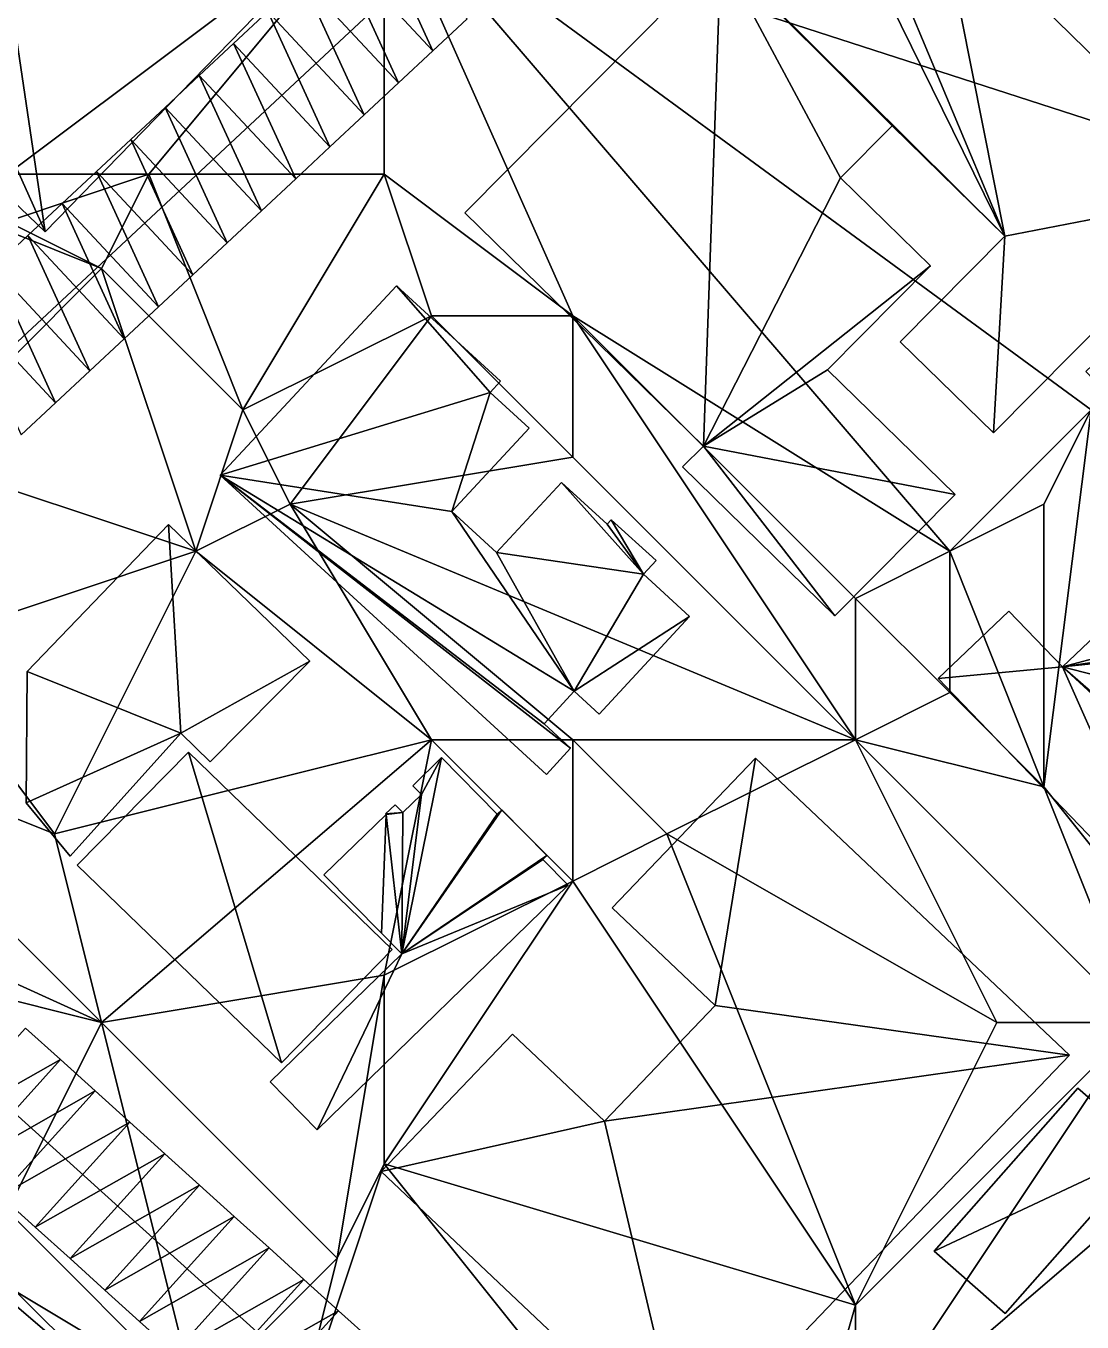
# Model space of a CAD drawing. Header units: metres. Extents: x -1103 to 901, y -902 to 905.
# Drawn here: x -905.2 to -860.4, y 173.3 to 228.3 of the extents above; entities that cross this region are included whole.
import ezdxf

# ---------------------------------------------------------------- set-up
doc = ezdxf.new("R2010")
doc.units = ezdxf.units.M
for name, color, linetype in [('OSM_BUILDING_FOOTPRINTS', 7, 'CONTINUOUS'), ('OSM_BUILDING_ROOFS', 1, 'CONTINUOUS'), ('OSM_BUILDING_WALLS', 8, 'CONTINUOUS'), ('OSM_ROAD_AXES', 2, 'CONTINUOUS'), ('OSM_ROAD_SURFACE', 9, 'CONTINUOUS'), ('OSM_TERRAIN', 3, 'CONTINUOUS')]:
    doc.layers.add(name, color=color, linetype=linetype)

msp = doc.modelspace()

# ---------------------------------------------------------------- linework, layer by layer
at = {"layer": 'OSM_BUILDING_FOOTPRINTS'}
for points in [[(-915.65, 230.362, 15.277), (-911.273, 234.863, 15.277), (-905.9, 229.71, 15.277), (-902.297, 233.415, 15.277), (-908.078, 238.966, 15.277), (-903.513, 243.655, 15.277), (-891.851, 232.464, 15.277), (-904.397, 219.558, 15.277), (-915.65, 230.362, 15.277)], [(-886.578, 220.365, 15.792), (-875.713, 231.325, 15.792), (-873.701, 229.356, 15.792), (-870.263, 232.818, 15.792), (-868.616, 231.214, 15.792), (-866.439, 233.415, 15.792), (-854.003, 221.239, 15.792), (-864.139, 211.021, 15.792), (-868.096, 214.891, 15.792), (-863.653, 219.381, 15.792), (-868.439, 224.059, 15.792), (-870.628, 221.847, 15.792), (-866.814, 218.121, 15.792), (-871.18, 213.708, 15.792), (-865.764, 208.411, 15.792), (-870.871, 203.257, 15.792), (-877.337, 209.583, 15.792), (-876.453, 210.468, 15.792), (-886.578, 220.365, 15.792)], [(-860.226, 213.631, 15.854), (-853.141, 220.355, 15.854), (-836.615, 203.18, 15.854), (-843.347, 196.788, 15.854), (-849.194, 202.859, 15.854), (-849.802, 202.284, 15.854), (-843.457, 195.693, 15.854), (-846.53, 192.785, 15.854), (-852.311, 198.801, 15.854), (-855.307, 195.958, 15.854), (-852.753, 193.293, 15.854), (-856.257, 189.953, 15.854), (-866.493, 200.603, 15.854), (-863.487, 203.456, 15.854), (-861.21, 201.09, 15.854), (-859.817, 202.417, 15.854), (-859.087, 201.654, 15.854), (-856.346, 204.242, 15.854), (-855.484, 203.346, 15.854), (-852.787, 205.901, 15.854), (-860.226, 213.631, 15.854)], [(-896.969, 209.229, 14.848), (-889.485, 217.269, 14.848), (-885.064, 213.221, 14.848), (-885.506, 212.746, 14.848), (-883.848, 211.219, 14.848), (-887.131, 207.681, 14.848), (-885.241, 205.944, 14.848), (-882.477, 208.919, 14.848), (-880.543, 207.15, 14.848), (-880.366, 207.338, 14.848), (-878.465, 205.602, 14.848), (-878.995, 205.026, 14.848), (-877.039, 203.224, 14.848), (-880.885, 199.088, 14.848), (-881.935, 200.061, 14.848), (-883.218, 198.679, 14.848), (-882.09, 197.639, 14.848), (-883.118, 196.522, 14.848), (-896.969, 209.229, 14.848)], [(-898.638, 198.28, 14.371), (-903.335, 193.06, 14.371), (-905.203, 195.316, 14.371), (-905.159, 200.901, 14.371), (-899.168, 207.138, 14.371), (-893.166, 201.333, 14.371), (-897.4, 197.064, 14.371), (-898.638, 198.28, 14.371)], [(-903.037, 192.673, 14.187), (-898.317, 197.473, 14.187), (-889.662, 189.101, 14.187), (-894.371, 184.291, 14.187), (-903.037, 192.673, 14.187)], [(-892.569, 192.264, 14.227), (-889.927, 194.83, 14.227), (-889.949, 194.852, 14.227), (-889.54, 195.239, 14.227), (-889.209, 194.907, 14.227), (-888.424, 195.681, 14.227), (-888.789, 196.046, 14.227), (-887.573, 197.241, 14.227), (-885.207, 194.841, 14.227), (-885.008, 195.018, 14.227), (-883.096, 193.083, 14.227), (-883.273, 192.917, 14.227), (-882.201, 191.822, 14.227), (-892.845, 181.448, 14.227), (-894.846, 183.472, 14.227), (-889.253, 188.913, 14.227), (-890.115, 189.787, 14.227), (-892.569, 192.264, 14.227)], [(-880.332, 190.86, 14.688), (-874.242, 197.219, 14.688), (-860.911, 184.612, 14.688), (-877.292, 167.525, 14.688), (-890.137, 179.679, 14.688), (-884.555, 185.507, 14.688), (-880.653, 181.814, 14.688), (-875.955, 186.724, 14.688), (-880.332, 190.86, 14.688)], [(-860.557, 183.207, 15.426), (-857.528, 180.575, 15.426), (-863.641, 173.652, 15.426), (-866.659, 176.284, 15.426), (-860.557, 183.207, 15.426)], [(-914.555, 171.418, 14.717), (-908.497, 177.412, 14.717), (-899.831, 168.786, 14.717), (-913.261, 155.482, 14.717), (-916.444, 158.644, 14.717), (-918.091, 157.019, 14.717), (-922.845, 161.752, 14.717), (-918.567, 165.988, 14.717), (-919.297, 166.717, 14.717), (-914.555, 171.418, 14.717)]]:
    msp.add_polyline3d(points, close=True, dxfattribs=at)
at = {"layer": 'OSM_BUILDING_ROOFS'}
for points in [[(-911.273, 234.863, 26.877), (-915.65, 230.362, 26.877), (-904.397, 219.558, 26.877)], [(-905.9, 229.71, 26.877), (-911.273, 234.863, 26.877), (-904.397, 219.558, 26.877)], [(-863.653, 219.381, 30.592), (-866.439, 233.415, 30.592), (-868.616, 231.214, 30.592)], [(-863.653, 219.381, 30.592), (-854.003, 221.239, 30.592), (-866.439, 233.415, 30.592)], [(-863.653, 219.381, 30.592), (-870.263, 232.818, 30.592), (-873.701, 229.356, 30.592)], [(-863.653, 219.381, 30.592), (-868.616, 231.214, 30.592), (-870.263, 232.818, 30.592)], [(-905.9, 229.71, 26.877), (-904.397, 219.558, 26.877), (-891.851, 232.464, 26.877)], [(-875.713, 231.325, 30.592), (-886.578, 220.365, 30.592), (-876.453, 210.468, 30.592)], [(-875.713, 231.325, 30.592), (-876.453, 210.468, 30.592), (-870.628, 221.847, 30.592)], [(-863.653, 219.381, 30.592), (-873.701, 229.356, 30.592), (-875.713, 231.325, 30.592)], [(-875.713, 231.325, 30.592), (-870.628, 221.847, 30.592), (-868.439, 224.059, 30.592)], [(-875.713, 231.325, 30.592), (-868.439, 224.059, 30.592), (-863.653, 219.381, 30.592)], [(-876.453, 210.468, 30.592), (-866.814, 218.121, 30.592), (-870.628, 221.847, 30.592)], [(-863.653, 219.381, 30.592), (-864.139, 211.021, 30.592), (-854.003, 221.239, 30.592)], [(-863.653, 219.381, 30.592), (-868.096, 214.891, 30.592), (-864.139, 211.021, 30.592)], [(-876.453, 210.468, 30.592), (-871.18, 213.708, 30.592), (-866.814, 218.121, 30.592)], [(-885.506, 212.746, 29.648), (-889.485, 217.269, 29.648), (-896.969, 209.229, 29.648)], [(-885.506, 212.746, 29.648), (-885.064, 213.221, 29.648), (-889.485, 217.269, 29.648)], [(-876.453, 210.468, 30.592), (-865.764, 208.411, 30.592), (-871.18, 213.708, 30.592)], [(-887.131, 207.681, 29.648), (-885.506, 212.746, 29.648), (-896.969, 209.229, 29.648)], [(-887.131, 207.681, 29.648), (-883.848, 211.219, 29.648), (-885.506, 212.746, 29.648)], [(-876.453, 210.468, 30.592), (-877.337, 209.583, 30.592), (-870.871, 203.257, 30.592)], [(-876.453, 210.468, 30.592), (-870.871, 203.257, 30.592), (-865.764, 208.411, 30.592)], [(-896.969, 209.229, 29.648), (-883.118, 196.522, 29.648), (-882.09, 197.639, 29.648)], [(-896.969, 209.229, 29.648), (-882.09, 197.639, 29.648), (-883.218, 198.679, 29.648)], [(-896.969, 209.229, 29.648), (-883.218, 198.679, 29.648), (-881.935, 200.061, 29.648)], [(-887.131, 207.681, 29.648), (-896.969, 209.229, 29.648), (-881.935, 200.061, 29.648)], [(-878.995, 205.026, 29.648), (-882.477, 208.919, 29.648), (-885.241, 205.944, 29.648)], [(-878.995, 205.026, 29.648), (-880.543, 207.15, 29.648), (-882.477, 208.919, 29.648)], [(-881.935, 200.061, 29.648), (-885.241, 205.944, 29.648), (-887.131, 207.681, 29.648)], [(-898.638, 198.28, 24.371), (-899.168, 207.138, 24.371), (-905.159, 200.901, 24.371)], [(-898.638, 198.28, 24.371), (-893.166, 201.333, 24.371), (-899.168, 207.138, 24.371)], [(-878.995, 205.026, 29.648), (-880.366, 207.338, 29.648), (-880.543, 207.15, 29.648)], [(-878.995, 205.026, 29.648), (-878.465, 205.602, 29.648), (-880.366, 207.338, 29.648)], [(-881.935, 200.061, 29.648), (-878.995, 205.026, 29.648), (-885.241, 205.944, 29.648)], [(-881.935, 200.061, 29.648), (-877.039, 203.224, 29.648), (-878.995, 205.026, 29.648)], [(-881.935, 200.061, 29.648), (-880.885, 199.088, 29.648), (-877.039, 203.224, 29.648)], [(-861.21, 201.09, 33.854), (-863.487, 203.456, 33.854), (-866.493, 200.603, 33.854)], [(-849.194, 202.859, 33.854), (-859.087, 201.654, 33.854), (-861.21, 201.09, 33.854)], [(-861.21, 201.09, 33.854), (-849.802, 202.284, 33.854), (-849.194, 202.859, 33.854)], [(-859.087, 201.654, 33.854), (-859.817, 202.417, 33.854), (-861.21, 201.09, 33.854)], [(-861.21, 201.09, 33.854), (-852.311, 198.801, 33.854), (-849.802, 202.284, 33.854)], [(-898.638, 198.28, 24.371), (-905.159, 200.901, 24.371), (-905.203, 195.316, 24.371)], [(-898.638, 198.28, 24.371), (-897.4, 197.064, 24.371), (-893.166, 201.333, 24.371)], [(-861.21, 201.09, 33.854), (-866.493, 200.603, 33.854), (-856.257, 189.953, 33.854)], [(-861.21, 201.09, 33.854), (-856.257, 189.953, 33.854), (-852.753, 193.293, 33.854)], [(-861.21, 201.09, 33.854), (-852.753, 193.293, 33.854), (-855.307, 195.958, 33.854)], [(-861.21, 201.09, 33.854), (-855.307, 195.958, 33.854), (-852.311, 198.801, 33.854)], [(-898.638, 198.28, 24.371), (-905.203, 195.316, 24.371), (-903.335, 193.06, 24.371)], [(-898.317, 197.473, 24.187), (-903.037, 192.673, 24.187), (-894.371, 184.291, 24.187)], [(-898.317, 197.473, 24.187), (-894.371, 184.291, 24.187), (-889.662, 189.101, 24.187)], [(-889.253, 188.913, 24.227), (-885.207, 194.841, 24.227), (-887.573, 197.241, 24.227)], [(-889.253, 188.913, 24.227), (-887.573, 197.241, 24.227), (-888.424, 195.681, 24.227)], [(-887.573, 197.241, 24.227), (-888.789, 196.046, 24.227), (-888.424, 195.681, 24.227)], [(-874.242, 197.219, 29.488), (-880.332, 190.86, 29.488), (-875.955, 186.724, 29.488)], [(-860.911, 184.612, 29.488), (-874.242, 197.219, 29.488), (-875.955, 186.724, 29.488)], [(-889.253, 188.913, 24.227), (-888.424, 195.681, 24.227), (-889.209, 194.907, 24.227)], [(-889.927, 194.83, 24.227), (-892.569, 192.264, 24.227), (-890.115, 189.787, 24.227)], [(-889.927, 194.83, 24.227), (-890.115, 189.787, 24.227), (-889.253, 188.913, 24.227)], [(-889.209, 194.907, 24.227), (-889.54, 195.239, 24.227), (-889.949, 194.852, 24.227)], [(-889.209, 194.907, 24.227), (-889.949, 194.852, 24.227), (-889.927, 194.83, 24.227)], [(-889.209, 194.907, 24.227), (-889.927, 194.83, 24.227), (-889.253, 188.913, 24.227)], [(-889.253, 188.913, 24.227), (-883.096, 193.083, 24.227), (-885.008, 195.018, 24.227)], [(-889.253, 188.913, 24.227), (-885.008, 195.018, 24.227), (-885.207, 194.841, 24.227)], [(-889.253, 188.913, 24.227), (-883.273, 192.917, 24.227), (-883.096, 193.083, 24.227)], [(-889.253, 188.913, 24.227), (-882.201, 191.822, 24.227), (-883.273, 192.917, 24.227)], [(-889.253, 188.913, 24.227), (-892.845, 181.448, 24.227), (-882.201, 191.822, 24.227)], [(-889.253, 188.913, 24.227), (-894.846, 183.472, 24.227), (-892.845, 181.448, 24.227)], [(-860.911, 184.612, 29.488), (-875.955, 186.724, 29.488), (-880.653, 181.814, 29.488)], [(-880.653, 181.814, 29.488), (-884.555, 185.507, 29.488), (-890.137, 179.679, 29.488)], [(-880.653, 181.814, 29.488), (-877.292, 167.525, 29.488), (-860.911, 184.612, 29.488)], [(-857.528, 180.575, 25.426), (-860.557, 183.207, 25.426), (-866.659, 176.284, 25.426)], [(-880.653, 181.814, 29.488), (-890.137, 179.679, 29.488), (-877.292, 167.525, 29.488)], [(-857.528, 180.575, 25.426), (-866.659, 176.284, 25.426), (-863.641, 173.652, 25.426)], [(-918.567, 165.988, 23.117), (-899.831, 168.786, 23.117), (-908.497, 177.412, 23.117)]]:
    msp.add_3dface(points, dxfattribs=at)
at = {"layer": 'OSM_BUILDING_WALLS'}
for points in [[(-854.003, 221.239, 15.792), (-866.439, 233.415, 15.792), (-866.439, 233.415, 30.592)], [(-854.003, 221.239, 15.792), (-866.439, 233.415, 30.592), (-854.003, 221.239, 30.592)], [(-904.397, 219.558, 15.277), (-891.851, 232.464, 15.277), (-891.851, 232.464, 26.877)], [(-904.397, 219.558, 15.277), (-891.851, 232.464, 26.877), (-904.397, 219.558, 26.877)], [(-875.713, 231.325, 15.792), (-886.578, 220.365, 15.792), (-886.578, 220.365, 30.592)], [(-875.713, 231.325, 15.792), (-886.578, 220.365, 30.592), (-875.713, 231.325, 30.592)], [(-915.65, 230.362, 15.277), (-904.397, 219.558, 15.277), (-904.397, 219.558, 26.877)], [(-915.65, 230.362, 15.277), (-904.397, 219.558, 26.877), (-915.65, 230.362, 26.877)], [(-870.628, 221.847, 15.792), (-868.439, 224.059, 15.792), (-868.439, 224.059, 30.592)], [(-870.628, 221.847, 15.792), (-868.439, 224.059, 30.592), (-870.628, 221.847, 30.592)], [(-868.439, 224.059, 15.792), (-863.653, 219.381, 15.792), (-863.653, 219.381, 30.592)], [(-868.439, 224.059, 15.792), (-863.653, 219.381, 30.592), (-868.439, 224.059, 30.592)], [(-866.814, 218.121, 15.792), (-870.628, 221.847, 15.792), (-870.628, 221.847, 30.592)], [(-866.814, 218.121, 15.792), (-870.628, 221.847, 30.592), (-866.814, 218.121, 30.592)], [(-864.139, 211.021, 15.792), (-854.003, 221.239, 15.792), (-854.003, 221.239, 30.592)], [(-864.139, 211.021, 15.792), (-854.003, 221.239, 30.592), (-864.139, 211.021, 30.592)], [(-886.578, 220.365, 15.792), (-876.453, 210.468, 15.792), (-876.453, 210.468, 30.592)], [(-886.578, 220.365, 15.792), (-876.453, 210.468, 30.592), (-886.578, 220.365, 30.592)], [(-863.653, 219.381, 15.792), (-868.096, 214.891, 15.792), (-868.096, 214.891, 30.592)], [(-863.653, 219.381, 15.792), (-868.096, 214.891, 30.592), (-863.653, 219.381, 30.592)], [(-871.18, 213.708, 15.792), (-866.814, 218.121, 15.792), (-866.814, 218.121, 30.592)], [(-871.18, 213.708, 15.792), (-866.814, 218.121, 30.592), (-871.18, 213.708, 30.592)], [(-889.485, 217.269, 14.848), (-896.969, 209.229, 14.848), (-896.969, 209.229, 29.648)], [(-889.485, 217.269, 14.848), (-896.969, 209.229, 29.648), (-889.485, 217.269, 29.648)], [(-885.064, 213.221, 14.848), (-889.485, 217.269, 14.848), (-889.485, 217.269, 29.648)], [(-885.064, 213.221, 14.848), (-889.485, 217.269, 29.648), (-885.064, 213.221, 29.648)], [(-868.096, 214.891, 15.792), (-864.139, 211.021, 15.792), (-864.139, 211.021, 30.592)], [(-868.096, 214.891, 15.792), (-864.139, 211.021, 30.592), (-868.096, 214.891, 30.592)], [(-865.764, 208.411, 15.792), (-871.18, 213.708, 15.792), (-871.18, 213.708, 30.592)], [(-865.764, 208.411, 15.792), (-871.18, 213.708, 30.592), (-865.764, 208.411, 30.592)], [(-885.506, 212.746, 14.848), (-885.064, 213.221, 14.848), (-885.064, 213.221, 29.648)], [(-885.506, 212.746, 14.848), (-885.064, 213.221, 29.648), (-885.506, 212.746, 29.648)], [(-883.848, 211.219, 14.848), (-885.506, 212.746, 14.848), (-885.506, 212.746, 29.648)], [(-883.848, 211.219, 14.848), (-885.506, 212.746, 29.648), (-883.848, 211.219, 29.648)], [(-887.131, 207.681, 14.848), (-883.848, 211.219, 14.848), (-883.848, 211.219, 29.648)], [(-887.131, 207.681, 14.848), (-883.848, 211.219, 29.648), (-887.131, 207.681, 29.648)], [(-876.453, 210.468, 15.792), (-877.337, 209.583, 15.792), (-877.337, 209.583, 30.592)], [(-876.453, 210.468, 15.792), (-877.337, 209.583, 30.592), (-876.453, 210.468, 30.592)], [(-896.969, 209.229, 14.848), (-883.118, 196.522, 14.848), (-883.118, 196.522, 29.648)], [(-896.969, 209.229, 14.848), (-883.118, 196.522, 29.648), (-896.969, 209.229, 29.648)], [(-877.337, 209.583, 15.792), (-870.871, 203.257, 15.792), (-870.871, 203.257, 30.592)], [(-877.337, 209.583, 15.792), (-870.871, 203.257, 30.592), (-877.337, 209.583, 30.592)], [(-882.477, 208.919, 14.848), (-885.241, 205.944, 14.848), (-885.241, 205.944, 29.648)], [(-882.477, 208.919, 14.848), (-885.241, 205.944, 29.648), (-882.477, 208.919, 29.648)], [(-880.543, 207.15, 14.848), (-882.477, 208.919, 14.848), (-882.477, 208.919, 29.648)], [(-880.543, 207.15, 14.848), (-882.477, 208.919, 29.648), (-880.543, 207.15, 29.648)], [(-870.871, 203.257, 15.792), (-865.764, 208.411, 15.792), (-865.764, 208.411, 30.592)], [(-870.871, 203.257, 15.792), (-865.764, 208.411, 30.592), (-870.871, 203.257, 30.592)], [(-885.241, 205.944, 14.848), (-887.131, 207.681, 14.848), (-887.131, 207.681, 29.648)], [(-885.241, 205.944, 14.848), (-887.131, 207.681, 29.648), (-885.241, 205.944, 29.648)], [(-899.168, 207.138, 14.371), (-905.159, 200.901, 14.371), (-905.159, 200.901, 24.371)], [(-899.168, 207.138, 14.371), (-905.159, 200.901, 24.371), (-899.168, 207.138, 24.371)], [(-893.166, 201.333, 14.371), (-899.168, 207.138, 14.371), (-899.168, 207.138, 24.371)], [(-893.166, 201.333, 14.371), (-899.168, 207.138, 24.371), (-893.166, 201.333, 24.371)], [(-880.366, 207.338, 14.848), (-880.543, 207.15, 14.848), (-880.543, 207.15, 29.648)], [(-880.366, 207.338, 14.848), (-880.543, 207.15, 29.648), (-880.366, 207.338, 29.648)], [(-878.465, 205.602, 14.848), (-880.366, 207.338, 14.848), (-880.366, 207.338, 29.648)], [(-878.465, 205.602, 14.848), (-880.366, 207.338, 29.648), (-878.465, 205.602, 29.648)], [(-878.995, 205.026, 14.848), (-878.465, 205.602, 14.848), (-878.465, 205.602, 29.648)], [(-878.995, 205.026, 14.848), (-878.465, 205.602, 29.648), (-878.995, 205.026, 29.648)], [(-877.039, 203.224, 14.848), (-878.995, 205.026, 14.848), (-878.995, 205.026, 29.648)], [(-877.039, 203.224, 14.848), (-878.995, 205.026, 29.648), (-877.039, 203.224, 29.648)], [(-880.885, 199.088, 14.848), (-877.039, 203.224, 14.848), (-877.039, 203.224, 29.648)], [(-880.885, 199.088, 14.848), (-877.039, 203.224, 29.648), (-880.885, 199.088, 29.648)], [(-863.487, 203.456, 15.854), (-866.493, 200.603, 15.854), (-866.493, 200.603, 33.854)], [(-863.487, 203.456, 15.854), (-866.493, 200.603, 33.854), (-863.487, 203.456, 33.854)], [(-861.21, 201.09, 15.854), (-863.487, 203.456, 15.854), (-863.487, 203.456, 33.854)], [(-861.21, 201.09, 15.854), (-863.487, 203.456, 33.854), (-861.21, 201.09, 33.854)], [(-859.817, 202.417, 15.854), (-861.21, 201.09, 15.854), (-861.21, 201.09, 33.854)], [(-859.817, 202.417, 15.854), (-861.21, 201.09, 33.854), (-859.817, 202.417, 33.854)], [(-905.159, 200.901, 14.371), (-905.203, 195.316, 14.371), (-905.203, 195.316, 24.371)], [(-905.159, 200.901, 14.371), (-905.203, 195.316, 24.371), (-905.159, 200.901, 24.371)], [(-897.4, 197.064, 14.371), (-893.166, 201.333, 14.371), (-893.166, 201.333, 24.371)], [(-897.4, 197.064, 14.371), (-893.166, 201.333, 24.371), (-897.4, 197.064, 24.371)], [(-866.493, 200.603, 15.854), (-856.257, 189.953, 15.854), (-856.257, 189.953, 33.854)], [(-866.493, 200.603, 15.854), (-856.257, 189.953, 33.854), (-866.493, 200.603, 33.854)], [(-883.218, 198.679, 14.848), (-881.935, 200.061, 14.848), (-881.935, 200.061, 29.648)], [(-883.218, 198.679, 14.848), (-881.935, 200.061, 29.648), (-883.218, 198.679, 29.648)], [(-881.935, 200.061, 14.848), (-880.885, 199.088, 14.848), (-880.885, 199.088, 29.648)], [(-881.935, 200.061, 14.848), (-880.885, 199.088, 29.648), (-881.935, 200.061, 29.648)], [(-882.09, 197.639, 14.848), (-883.218, 198.679, 14.848), (-883.218, 198.679, 29.648)], [(-882.09, 197.639, 14.848), (-883.218, 198.679, 29.648), (-882.09, 197.639, 29.648)], [(-903.335, 193.06, 14.371), (-898.638, 198.28, 14.371), (-898.638, 198.28, 24.371)], [(-903.335, 193.06, 14.371), (-898.638, 198.28, 24.371), (-903.335, 193.06, 24.371)], [(-898.638, 198.28, 14.371), (-897.4, 197.064, 14.371), (-897.4, 197.064, 24.371)], [(-898.638, 198.28, 14.371), (-897.4, 197.064, 24.371), (-898.638, 198.28, 24.371)], [(-883.118, 196.522, 14.848), (-882.09, 197.639, 14.848), (-882.09, 197.639, 29.648)], [(-883.118, 196.522, 14.848), (-882.09, 197.639, 29.648), (-883.118, 196.522, 29.648)], [(-898.317, 197.473, 14.187), (-903.037, 192.673, 14.187), (-903.037, 192.673, 24.187)], [(-898.317, 197.473, 14.187), (-903.037, 192.673, 24.187), (-898.317, 197.473, 24.187)], [(-889.662, 189.101, 14.187), (-898.317, 197.473, 14.187), (-898.317, 197.473, 24.187)], [(-889.662, 189.101, 14.187), (-898.317, 197.473, 24.187), (-889.662, 189.101, 24.187)], [(-887.573, 197.241, 14.227), (-888.789, 196.046, 14.227), (-888.789, 196.046, 24.227)], [(-887.573, 197.241, 14.227), (-888.789, 196.046, 24.227), (-887.573, 197.241, 24.227)], [(-885.207, 194.841, 14.227), (-887.573, 197.241, 14.227), (-887.573, 197.241, 24.227)], [(-885.207, 194.841, 14.227), (-887.573, 197.241, 24.227), (-885.207, 194.841, 24.227)], [(-874.242, 197.219, 14.688), (-880.332, 190.86, 14.688), (-880.332, 190.86, 29.488)], [(-874.242, 197.219, 14.688), (-880.332, 190.86, 29.488), (-874.242, 197.219, 29.488)], [(-860.911, 184.612, 14.688), (-874.242, 197.219, 14.688), (-874.242, 197.219, 29.488)], [(-860.911, 184.612, 14.688), (-874.242, 197.219, 29.488), (-860.911, 184.612, 29.488)], [(-888.789, 196.046, 14.227), (-888.424, 195.681, 14.227), (-888.424, 195.681, 24.227)], [(-888.789, 196.046, 14.227), (-888.424, 195.681, 24.227), (-888.789, 196.046, 24.227)], [(-905.203, 195.316, 14.371), (-903.335, 193.06, 14.371), (-903.335, 193.06, 24.371)], [(-905.203, 195.316, 14.371), (-903.335, 193.06, 24.371), (-905.203, 195.316, 24.371)], [(-888.424, 195.681, 14.227), (-889.209, 194.907, 14.227), (-889.209, 194.907, 24.227)], [(-888.424, 195.681, 14.227), (-889.209, 194.907, 24.227), (-888.424, 195.681, 24.227)], [(-889.927, 194.83, 14.227), (-892.569, 192.264, 14.227), (-892.569, 192.264, 24.227)], [(-889.927, 194.83, 14.227), (-892.569, 192.264, 24.227), (-889.927, 194.83, 24.227)], [(-889.54, 195.239, 14.227), (-889.949, 194.852, 14.227), (-889.949, 194.852, 24.227)], [(-889.54, 195.239, 14.227), (-889.949, 194.852, 24.227), (-889.54, 195.239, 24.227)], [(-889.949, 194.852, 14.227), (-889.927, 194.83, 14.227), (-889.927, 194.83, 24.227)], [(-889.949, 194.852, 14.227), (-889.927, 194.83, 24.227), (-889.949, 194.852, 24.227)], [(-889.209, 194.907, 14.227), (-889.54, 195.239, 14.227), (-889.54, 195.239, 24.227)], [(-889.209, 194.907, 14.227), (-889.54, 195.239, 24.227), (-889.209, 194.907, 24.227)], [(-885.008, 195.018, 14.227), (-885.207, 194.841, 14.227), (-885.207, 194.841, 24.227)], [(-885.008, 195.018, 14.227), (-885.207, 194.841, 24.227), (-885.008, 195.018, 24.227)], [(-883.096, 193.083, 14.227), (-885.008, 195.018, 14.227), (-885.008, 195.018, 24.227)], [(-883.096, 193.083, 14.227), (-885.008, 195.018, 24.227), (-883.096, 193.083, 24.227)], [(-903.037, 192.673, 14.187), (-894.371, 184.291, 14.187), (-894.371, 184.291, 24.187)], [(-903.037, 192.673, 14.187), (-894.371, 184.291, 24.187), (-903.037, 192.673, 24.187)], [(-883.273, 192.917, 14.227), (-883.096, 193.083, 14.227), (-883.096, 193.083, 24.227)], [(-883.273, 192.917, 14.227), (-883.096, 193.083, 24.227), (-883.273, 192.917, 24.227)], [(-882.201, 191.822, 14.227), (-883.273, 192.917, 14.227), (-883.273, 192.917, 24.227)], [(-882.201, 191.822, 14.227), (-883.273, 192.917, 24.227), (-882.201, 191.822, 24.227)], [(-892.569, 192.264, 14.227), (-890.115, 189.787, 14.227), (-890.115, 189.787, 24.227)], [(-892.569, 192.264, 14.227), (-890.115, 189.787, 24.227), (-892.569, 192.264, 24.227)], [(-892.845, 181.448, 14.227), (-882.201, 191.822, 14.227), (-882.201, 191.822, 24.227)], [(-892.845, 181.448, 14.227), (-882.201, 191.822, 24.227), (-892.845, 181.448, 24.227)], [(-880.332, 190.86, 14.688), (-875.955, 186.724, 14.688), (-875.955, 186.724, 29.488)], [(-880.332, 190.86, 14.688), (-875.955, 186.724, 29.488), (-880.332, 190.86, 29.488)], [(-890.115, 189.787, 14.227), (-889.253, 188.913, 14.227), (-889.253, 188.913, 24.227)], [(-890.115, 189.787, 14.227), (-889.253, 188.913, 24.227), (-890.115, 189.787, 24.227)], [(-889.253, 188.913, 14.227), (-894.846, 183.472, 14.227), (-894.846, 183.472, 24.227)], [(-889.253, 188.913, 14.227), (-894.846, 183.472, 24.227), (-889.253, 188.913, 24.227)], [(-894.371, 184.291, 14.187), (-889.662, 189.101, 14.187), (-889.662, 189.101, 24.187)], [(-894.371, 184.291, 14.187), (-889.662, 189.101, 24.187), (-894.371, 184.291, 24.187)], [(-875.955, 186.724, 14.688), (-880.653, 181.814, 14.688), (-880.653, 181.814, 29.488)], [(-875.955, 186.724, 14.688), (-880.653, 181.814, 29.488), (-875.955, 186.724, 29.488)], [(-884.555, 185.507, 14.688), (-890.137, 179.679, 14.688), (-890.137, 179.679, 29.488)], [(-884.555, 185.507, 14.688), (-890.137, 179.679, 29.488), (-884.555, 185.507, 29.488)], [(-880.653, 181.814, 14.688), (-884.555, 185.507, 14.688), (-884.555, 185.507, 29.488)], [(-880.653, 181.814, 14.688), (-884.555, 185.507, 29.488), (-880.653, 181.814, 29.488)], [(-877.292, 167.525, 14.688), (-860.911, 184.612, 14.688), (-860.911, 184.612, 29.488)], [(-877.292, 167.525, 14.688), (-860.911, 184.612, 29.488), (-877.292, 167.525, 29.488)], [(-894.846, 183.472, 14.227), (-892.845, 181.448, 14.227), (-892.845, 181.448, 24.227)], [(-894.846, 183.472, 14.227), (-892.845, 181.448, 24.227), (-894.846, 183.472, 24.227)], [(-860.557, 183.207, 15.426), (-866.659, 176.284, 15.426), (-866.659, 176.284, 25.426)], [(-860.557, 183.207, 15.426), (-866.659, 176.284, 25.426), (-860.557, 183.207, 25.426)], [(-857.528, 180.575, 15.426), (-860.557, 183.207, 15.426), (-860.557, 183.207, 25.426)], [(-857.528, 180.575, 15.426), (-860.557, 183.207, 25.426), (-857.528, 180.575, 25.426)], [(-863.641, 173.652, 15.426), (-857.528, 180.575, 15.426), (-857.528, 180.575, 25.426)], [(-863.641, 173.652, 15.426), (-857.528, 180.575, 25.426), (-863.641, 173.652, 25.426)], [(-890.137, 179.679, 14.688), (-877.292, 167.525, 14.688), (-877.292, 167.525, 29.488)], [(-890.137, 179.679, 14.688), (-877.292, 167.525, 29.488), (-890.137, 179.679, 29.488)], [(-899.831, 168.786, 14.717), (-908.497, 177.412, 14.717), (-908.497, 177.412, 23.117)], [(-899.831, 168.786, 14.717), (-908.497, 177.412, 23.117), (-899.831, 168.786, 23.117)], [(-866.659, 176.284, 15.426), (-863.641, 173.652, 15.426), (-863.641, 173.652, 25.426)], [(-866.659, 176.284, 15.426), (-863.641, 173.652, 25.426), (-866.659, 176.284, 25.426)]]:
    msp.add_3dface(points, dxfattribs=at)
at = {"layer": 'OSM_ROAD_AXES'}
for points in [[(-868.141, 249.805, 17.888), (-923.475, 198.202, 16.263), (-981.639, 129.58, 18.177)], [(-861.474, 142.201, 17.045), (-923.475, 198.202, 16.263), (-936.11, 210.024, 16.408)]]:
    msp.add_polyline3d(points, dxfattribs=at)
at = {"layer": 'OSM_ROAD_SURFACE'}
for points in [[(-890.573, 232.987, 17.996), (-892.03, 231.629, 17.961), (-887.938, 227.241, 18.009)], [(-890.573, 232.987, 17.996), (-887.938, 227.241, 18.009), (-886.481, 228.599, 17.995)], [(-892.03, 231.629, 17.961), (-893.486, 230.271, 17.931), (-889.394, 225.883, 17.995)], [(-892.03, 231.629, 17.961), (-889.394, 225.883, 17.995), (-887.938, 227.241, 18.009)], [(-893.486, 230.271, 17.931), (-894.942, 228.913, 17.901), (-890.85, 224.525, 17.968)], [(-893.486, 230.271, 17.931), (-890.85, 224.525, 17.968), (-889.394, 225.883, 17.995)], [(-894.942, 228.913, 17.901), (-896.398, 227.555, 17.871), (-892.306, 223.167, 17.932)], [(-894.942, 228.913, 17.901), (-892.306, 223.167, 17.932), (-890.85, 224.525, 17.968)], [(-896.398, 227.555, 17.871), (-897.854, 226.197, 17.841), (-893.762, 221.809, 17.885)], [(-896.398, 227.555, 17.871), (-893.762, 221.809, 17.885), (-892.306, 223.167, 17.932)], [(-897.854, 226.197, 17.841), (-899.31, 224.839, 17.81), (-895.218, 220.451, 17.771)], [(-897.854, 226.197, 17.841), (-895.218, 220.451, 17.771), (-893.762, 221.809, 17.885)], [(-899.31, 224.839, 17.81), (-900.767, 223.482, 17.78), (-896.675, 219.094, 17.658)], [(-899.31, 224.839, 17.81), (-896.675, 219.094, 17.658), (-895.218, 220.451, 17.771)], [(-900.767, 223.482, 17.78), (-902.223, 222.124, 17.75), (-898.131, 217.736, 17.544)], [(-900.767, 223.482, 17.78), (-898.131, 217.736, 17.544), (-896.675, 219.094, 17.658)], [(-902.223, 222.124, 17.75), (-903.679, 220.766, 17.445), (-899.587, 216.378, 17.452)], [(-902.223, 222.124, 17.75), (-899.587, 216.378, 17.452), (-898.131, 217.736, 17.544)], [(-903.679, 220.766, 17.445), (-905.135, 219.408, 17.268), (-901.043, 215.02, 17.256)], [(-903.679, 220.766, 17.445), (-901.043, 215.02, 17.256), (-899.587, 216.378, 17.452)], [(-905.135, 219.408, 17.268), (-906.591, 218.05, 17.074), (-902.499, 213.662, 17.104)], [(-905.135, 219.408, 17.268), (-902.499, 213.662, 17.104), (-901.043, 215.02, 17.256)], [(-906.591, 218.05, 17.074), (-908.047, 216.692, 16.914), (-903.955, 212.304, 16.951)], [(-906.591, 218.05, 17.074), (-903.955, 212.304, 16.951), (-902.499, 213.662, 17.104)], [(-908.047, 216.692, 16.914), (-905.412, 210.946, 16.799), (-903.955, 212.304, 16.951)], [(-903.75, 184.428, 16.185), (-905.226, 185.762, 16.18), (-909.248, 181.309, 16.326)], [(-903.75, 184.428, 16.185), (-909.248, 181.309, 16.326), (-907.772, 179.976, 16.331)], [(-902.274, 183.095, 16.232), (-903.75, 184.428, 16.185), (-907.772, 179.976, 16.331)], [(-902.274, 183.095, 16.232), (-907.772, 179.976, 16.331), (-906.295, 178.642, 16.336)], [(-900.797, 181.761, 16.309), (-902.274, 183.095, 16.232), (-906.295, 178.642, 16.336)], [(-900.797, 181.761, 16.309), (-906.295, 178.642, 16.336), (-904.819, 177.309, 16.394)], [(-899.321, 180.428, 16.369), (-900.797, 181.761, 16.309), (-904.819, 177.309, 16.394)], [(-899.321, 180.428, 16.369), (-904.819, 177.309, 16.394), (-903.343, 175.975, 16.474)], [(-897.845, 179.095, 16.429), (-899.321, 180.428, 16.369), (-903.343, 175.975, 16.474)], [(-897.845, 179.095, 16.429), (-903.343, 175.975, 16.474), (-901.867, 174.642, 16.554)], [(-896.369, 177.761, 16.489), (-897.845, 179.095, 16.429), (-901.867, 174.642, 16.554)], [(-896.369, 177.761, 16.489), (-901.867, 174.642, 16.554), (-900.39, 173.309, 16.634)], [(-894.892, 176.428, 16.549), (-896.369, 177.761, 16.489), (-900.39, 173.309, 16.634)], [(-894.892, 176.428, 16.549), (-900.39, 173.309, 16.634), (-898.914, 171.975, 16.714)], [(-893.416, 175.095, 16.609), (-894.892, 176.428, 16.549), (-898.914, 171.975, 16.714)], [(-893.416, 175.095, 16.609), (-898.914, 171.975, 16.714), (-897.438, 170.642, 16.781)], [(-891.94, 173.761, 16.814), (-893.416, 175.095, 16.609), (-897.438, 170.642, 16.781)], [(-891.94, 173.761, 16.814), (-897.438, 170.642, 16.781), (-895.962, 169.309, 16.802)], [(-890.464, 172.428, 16.84), (-891.94, 173.761, 16.814), (-895.962, 169.309, 16.802)]]:
    msp.add_3dface(points, dxfattribs=at)
at = {"layer": 'OSM_TERRAIN'}
for points in [[(-906, 222, 17.682), (-890, 234, 17.961), (-910, 240, 17.802)], [(-822, 212, 18.089), (-818, 236, 17.975), (-890, 234, 17.961)], [(-906, 222, 17.682), (-900, 222, 17.708), (-890, 234, 17.961)], [(-890, 222, 17.93), (-890, 234, 17.961), (-900, 222, 17.708)], [(-860, 212, 17.946), (-822, 212, 18.089), (-890, 234, 17.961)], [(-860, 212, 17.946), (-890, 234, 17.961), (-866, 206, 17.773)], [(-866, 206, 17.773), (-890, 234, 17.961), (-882, 216, 17.975)], [(-882, 216, 17.975), (-890, 234, 17.961), (-890, 222, 17.93)], [(-910, 210, 16.581), (-902, 218, 17.466), (-912, 222, 16.559)], [(-912, 222, 16.559), (-902, 218, 17.466), (-906, 220, 17.198)], [(-902, 218, 17.466), (-900, 222, 17.708), (-906, 220, 17.198)], [(-906, 222, 17.682), (-906, 220, 17.198), (-900, 222, 17.708)], [(-896, 212, 17.198), (-900, 222, 17.708), (-902, 218, 17.466)], [(-896, 212, 17.198), (-890, 222, 17.93), (-900, 222, 17.708)], [(-896, 212, 17.198), (-888, 216, 17.174), (-890, 222, 17.93)], [(-888, 216, 17.174), (-882, 216, 17.975), (-890, 222, 17.93)], [(-898, 206, 16.419), (-902, 218, 17.466), (-910, 210, 16.581)], [(-898, 206, 16.419), (-896, 212, 17.198), (-902, 218, 17.466)], [(-896, 212, 17.198), (-894, 208, 17.162), (-888, 216, 17.174)], [(-894, 208, 17.162), (-882, 210, 17.24), (-888, 216, 17.174)], [(-882, 210, 17.24), (-882, 216, 17.975), (-888, 216, 17.174)], [(-882, 210, 17.24), (-870, 198, 17.044), (-882, 216, 17.975)], [(-870, 198, 17.044), (-870, 204, 17.955), (-882, 216, 17.975)], [(-870, 204, 17.955), (-866, 206, 17.773), (-882, 216, 17.975)], [(-898, 206, 16.419), (-894, 208, 17.162), (-896, 212, 17.198)], [(-862, 208, 17.647), (-860, 212, 17.946), (-866, 206, 17.773)], [(-862, 196, 17.962), (-854, 186, 17.998), (-860, 212, 17.946)], [(-862, 196, 17.962), (-860, 212, 17.946), (-862, 208, 17.647)], [(-910, 210, 16.581), (-910, 202, 16.073), (-898, 206, 16.419)], [(-894, 208, 17.162), (-870, 198, 17.044), (-882, 210, 17.24)], [(-888, 198, 16.578), (-894, 208, 17.162), (-898, 206, 16.419)], [(-888, 198, 16.578), (-882, 198, 17.137), (-894, 208, 17.162)], [(-882, 198, 17.137), (-870, 198, 17.044), (-894, 208, 17.162)], [(-866, 206, 17.773), (-862, 196, 17.962), (-862, 208, 17.647)], [(-904, 194, 16.419), (-898, 206, 16.419), (-910, 202, 16.073)], [(-904, 194, 16.419), (-888, 198, 16.578), (-898, 206, 16.419)], [(-870, 204, 17.955), (-866, 200, 17.952), (-866, 206, 17.773)], [(-866, 200, 17.952), (-862, 196, 17.962), (-866, 206, 17.773)], [(-870, 198, 17.044), (-866, 200, 17.952), (-870, 204, 17.955)], [(-914, 198, 16.065), (-904, 194, 16.419), (-910, 202, 16.073)], [(-870, 198, 17.044), (-862, 196, 17.962), (-866, 200, 17.952)], [(-902, 186, 16.079), (-914, 198, 16.065), (-924, 196, 16.286)], [(-902, 186, 16.079), (-904, 194, 16.419), (-914, 198, 16.065)], [(-902, 186, 16.079), (-888, 198, 16.578), (-904, 194, 16.419)], [(-902, 186, 16.079), (-890, 188, 16.236), (-888, 198, 16.578)], [(-890, 188, 16.236), (-882, 192, 16.496), (-888, 198, 16.578)], [(-888, 198, 16.578), (-882, 192, 16.496), (-882, 198, 17.137)], [(-882, 192, 16.496), (-878, 194, 16.865), (-882, 198, 17.137)], [(-878, 194, 16.865), (-870, 198, 17.044), (-882, 198, 17.137)], [(-878, 194, 16.865), (-864, 186, 16.87), (-870, 198, 17.044)], [(-864, 186, 16.87), (-858, 186, 17.53), (-870, 198, 17.044)], [(-870, 198, 17.044), (-858, 186, 17.53), (-862, 196, 17.962)], [(-918, 190, 16.231), (-902, 186, 16.079), (-924, 196, 16.286)], [(-858, 186, 17.53), (-854, 186, 17.998), (-862, 196, 17.962)], [(-870, 174, 16.927), (-878, 194, 16.865), (-882, 192, 16.496)], [(-870, 174, 16.927), (-864, 186, 16.87), (-878, 194, 16.865)], [(-870, 174, 16.927), (-882, 192, 16.496), (-890, 180, 16.759)], [(-890, 180, 16.759), (-882, 192, 16.496), (-890, 188, 16.236)], [(-906, 178, 16.294), (-902, 186, 16.079), (-918, 190, 16.231)], [(-902, 186, 16.079), (-892, 176, 16.525), (-890, 188, 16.236)], [(-892, 176, 16.525), (-890, 180, 16.759), (-890, 188, 16.236)], [(-906, 178, 16.294), (-898, 170, 16.756), (-902, 186, 16.079)], [(-898, 170, 16.756), (-892, 176, 16.525), (-902, 186, 16.079)], [(-870, 174, 16.927), (-870, 168, 17.547), (-858, 186, 17.53)], [(-870, 168, 17.547), (-856, 180, 17.601), (-858, 186, 17.53)], [(-870, 174, 16.927), (-858, 186, 17.53), (-864, 186, 16.87)], [(-894, 168, 16.765), (-874, 160, 17.071), (-890, 180, 16.759)], [(-894, 168, 16.765), (-890, 180, 16.759), (-892, 176, 16.525)], [(-874, 160, 17.071), (-870, 174, 16.927), (-890, 180, 16.759)], [(-870, 168, 17.547), (-844, 170, 17.569), (-856, 180, 17.601)], [(-908, 176, 17.104), (-898, 170, 16.756), (-906, 178, 16.294)], [(-916, 170, 17.223), (-894, 164, 17.233), (-908, 176, 17.104)], [(-894, 164, 17.233), (-898, 170, 16.756), (-908, 176, 17.104)], [(-898, 170, 16.756), (-894, 168, 16.765), (-892, 176, 16.525)], [(-870, 168, 17.547), (-870, 174, 16.927), (-874, 160, 17.071)]]:
    msp.add_3dface(points, dxfattribs=at)

doc.saveas('drawing.dxf')
